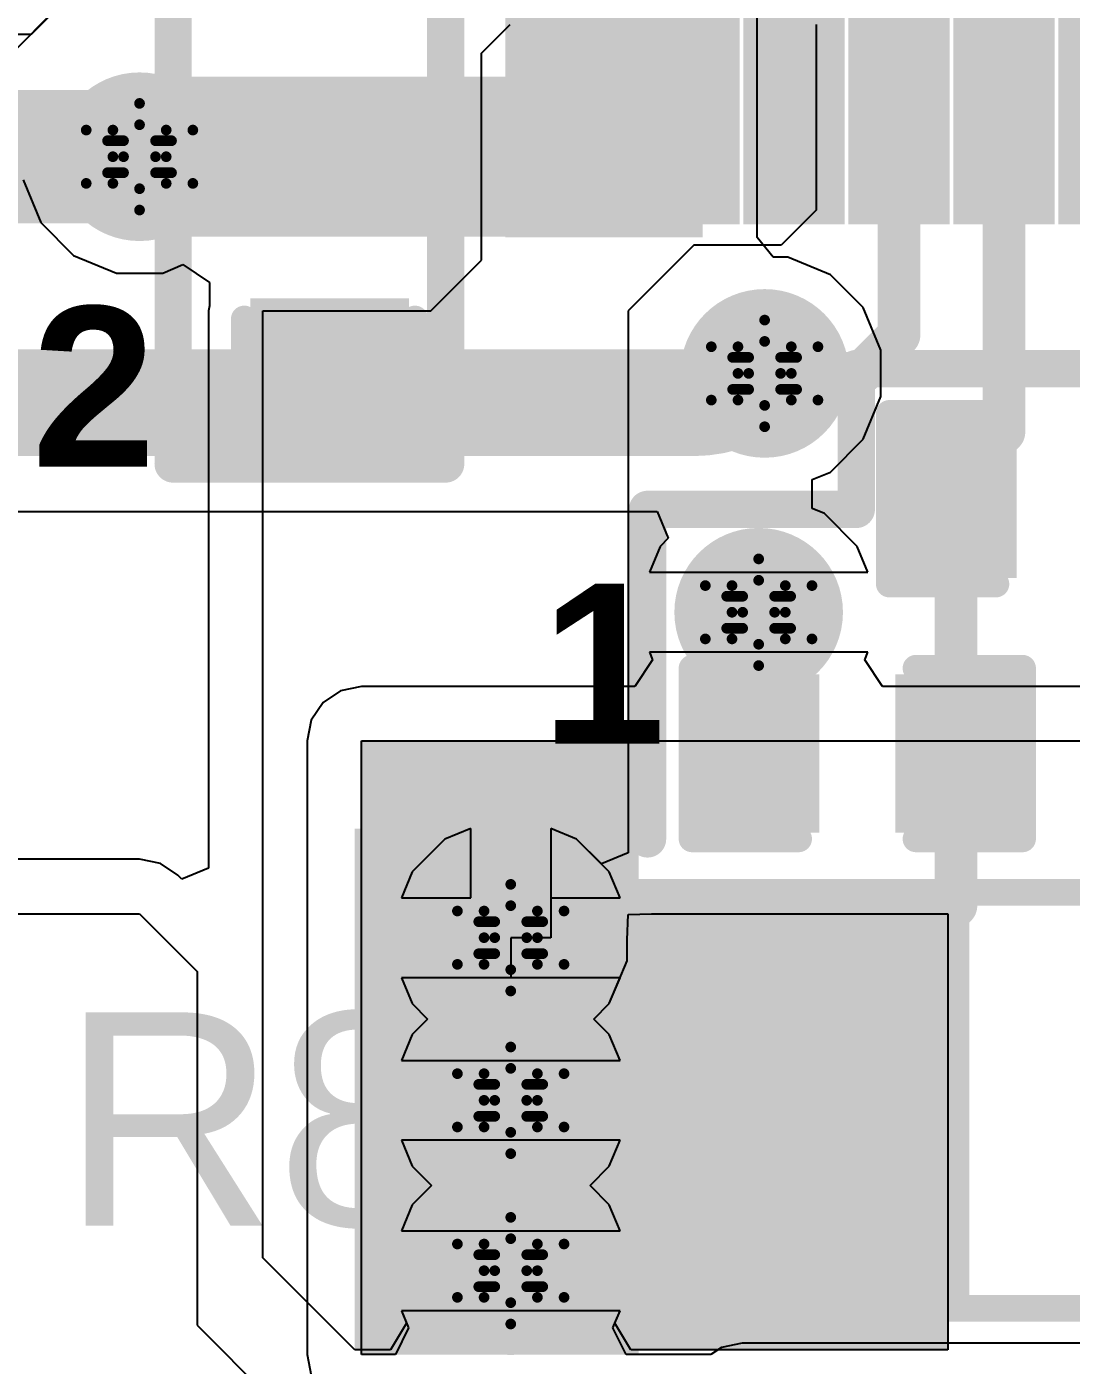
# Model space of a CAD drawing. Header units: inches. Extents: x -18 to 237, y -41 to 211.
# Drawn here: x 24.42 to 29.39, y 88.97 to 95.34 of the extents above; entities that cross this region are included whole.
import ezdxf

# ---------------------------------------------------------------- set-up
doc = ezdxf.new("R2010")
doc.units = ezdxf.units.IN
for name, color, linetype in [('Bottom Layer', 5, 'Continuous'), ('Bottom Solder', 6, 'Continuous'), ('Drill Drawing', 1, 'Continuous'), ('Top Layer', 1, 'Continuous'), ('Top Overlay', 2, 'Continuous'), ('Top Paste', 8, 'Continuous'), ('Top Solder', 216, 'Continuous'), ('Via Holes', 16, 'Continuous')]:
    doc.layers.add(name, color=color, linetype=linetype)
doc.styles.add('Arial', font='', dxfattribs={"height": 0.2})
doc.styles.add('Arial_Bold', font='', dxfattribs={"height": 0.2})
doc.styles.get('Arial').set_extended_font_data('Arial')
doc.styles.get('Arial_Bold').set_extended_font_data('Arial', bold=True)

# ---------------------------------------------------------------- blocks, each defined once
blk = doc.blocks.new('24_VQFN__5_5_3_5__32')
at = {"layer": 'Top Layer'}
for points in [[(-2.15, 2.39), (-1.3, 2.39), (-1.3, 2.11), (-2.15, 2.11)], [(-2.15, 1.89), (-1.3, 1.89), (-1.3, 1.61), (-2.15, 1.61)], [(-2.15, 1.39), (-1.3, 1.39), (-1.3, 1.11), (-2.15, 1.11)], [(-2.15, 0.89), (-1.3, 0.89), (-1.3, 0.61), (-2.15, 0.61)]]:
    blk.add_hatch(color=1, dxfattribs=at).paths.add_polyline_path(points)
at = {"layer": 'Top Paste'}
for points in [[(-2.15, 2.39), (-1.3, 2.39), (-1.3, 2.11), (-2.15, 2.11)], [(-2.15, 1.89), (-1.3, 1.89), (-1.3, 1.61), (-2.15, 1.61)], [(-2.15, 1.39), (-1.3, 1.39), (-1.3, 1.11), (-2.15, 1.11)], [(-2.15, 0.89), (-1.3, 0.89), (-1.3, 0.61), (-2.15, 0.61)]]:
    blk.add_hatch(color=8, dxfattribs=at).paths.add_polyline_path(points)
at = {"layer": 'Top Solder'}
for points in [[(-2.2516, 2.4916), (-1.1984, 2.4916), (-1.1984, 2.0084), (-2.2516, 2.0084)], [(-2.2516, 1.9916), (-1.1984, 1.9916), (-1.1984, 1.5084), (-2.2516, 1.5084)], [(-2.2516, 1.4916), (-1.1984, 1.4916), (-1.1984, 1.0084), (-2.2516, 1.0084)], [(-2.2516, 0.9916), (-1.1984, 0.9916), (-1.1984, 0.5084), (-2.2516, 0.5084)], [(-2.2516, 0.4916), (-1.1984, 0.4916), (-1.1984, 0.0084), (-2.2516, 0.0084)]]:
    blk.add_hatch(color=216, dxfattribs=at).paths.add_polyline_path(points)
at = {"layer": 'Top Overlay', "const_width": 0.127}
for points in [[(-1.7646, 2.75), (-1.7646, 2.7)], [(-1.7646, 2.75), (-1.2146, 2.75)]]:
    blk.add_lwpolyline(points, dxfattribs=at)
at = {"layer": 'Top Overlay', "const_width": 0.0635}
for points in [[(-1.7963, 2.75, 1), (-1.7328, 2.75, 1)], [(-1.7963, 2.75, 1), (-1.7328, 2.75, 1)], [(-1.7963, 2.7, 1), (-1.7328, 2.7, 1)]]:
    blk.add_lwpolyline(points, format="xyb", close=True, dxfattribs=at)
blk = doc.blocks.new('R___1206_75')
at = {"layer": 'Top Layer'}
for points in [[(-2.032, 0.889), (-0.508, 0.889), (-0.508, -0.889), (-2.032, -0.889)], [(0.508, 0.889), (2.032, 0.889), (2.032, -0.889), (0.508, -0.889)]]:
    blk.add_hatch(color=1, dxfattribs=at).paths.add_polyline_path(points)
at = {"layer": 'Top Paste'}
for points in [[(-2.032, 0.889), (-0.508, 0.889), (-0.508, -0.889), (-2.032, -0.889)], [(0.508, 0.889), (2.032, 0.889), (2.032, -0.889), (0.508, -0.889)]]:
    blk.add_hatch(color=8, dxfattribs=at).paths.add_polyline_path(points)
at = {"layer": 'Top Solder'}
for points in [[(-2.1336, 0.9906), (-0.4064, 0.9906), (-0.4064, -0.9906), (-2.1336, -0.9906)], [(0.4064, 0.9906), (2.1336, 0.9906), (2.1336, -0.9906), (0.4064, -0.9906)]]:
    blk.add_hatch(color=216, dxfattribs=at).paths.add_polyline_path(points)
at = {"layer": 'Top Overlay', "const_width": 0.127}
for points in [[(-2.1336, 0.9906), (-2.1336, -0.9906)], [(2.1336, 0.9906), (-2.1336, 0.9906)], [(2.1336, 0.9906), (2.1336, -0.9906)], [(2.1336, -0.9906), (-2.1336, -0.9906)]]:
    blk.add_lwpolyline(points, dxfattribs=at)
at = {"layer": 'Top Overlay', "const_width": 0.0635}
for points in [[(-2.16535, 0.9906, 1), (-2.10185, 0.9906, 1)], [(-2.16535, 0.9906, 1), (-2.10185, 0.9906, 1)], [(2.10185, 0.9906, 1), (2.16535, 0.9906, 1)], [(2.10185, 0.9906, 1), (2.16535, 0.9906, 1)], [(-2.16535, -0.9906, 1), (-2.10185, -0.9906, 1)], [(-2.16535, -0.9906, 1), (-2.10185, -0.9906, 1)], [(2.10185, -0.9906, 1), (2.16535, -0.9906, 1)], [(2.10185, -0.9906, 1), (2.16535, -0.9906, 1)]]:
    blk.add_lwpolyline(points, format="xyb", close=True, dxfattribs=at)
blk = doc.blocks.new('C___0402_156')
at = {"layer": 'Top Layer'}
for points in [[(-0.6985, -0.3175), (-0.6985, 0.3175), (-0.2413, 0.3175), (-0.2413, -0.3175)], [(0.2413, -0.3175), (0.2413, 0.3175), (0.6985, 0.3175), (0.6985, -0.3175)]]:
    blk.add_hatch(color=1, dxfattribs=at).paths.add_polyline_path(points)
at = {"layer": 'Top Paste'}
for points in [[(-0.6985, -0.3175), (-0.6985, 0.3175), (-0.2413, 0.3175), (-0.2413, -0.3175)], [(0.2413, -0.3175), (0.2413, 0.3175), (0.6985, 0.3175), (0.6985, -0.3175)]]:
    blk.add_hatch(color=8, dxfattribs=at).paths.add_polyline_path(points)
at = {"layer": 'Top Solder'}
for points in [[(-0.7585, -0.3775), (-0.7585, 0.3775), (-0.1813, 0.3775), (-0.1813, -0.3775)], [(0.1813, -0.3775), (0.1813, 0.3775), (0.7585, 0.3775), (0.7585, -0.3775)]]:
    blk.add_hatch(color=216, dxfattribs=at).paths.add_polyline_path(points)
at = {"layer": 'Top Overlay', "const_width": 0.127}
for points in [[(-0.7874, -0.4064), (-0.7874, 0.4064)], [(-0.2794, 0.4064), (-0.7874, 0.4064)], [(0.7874, 0.4064), (0.2794, 0.4064)], [(0.7874, -0.4064), (0.7874, 0.4064)], [(-0.2794, -0.4064), (-0.7874, -0.4064)], [(0.7874, -0.4064), (0.2794, -0.4064)]]:
    blk.add_lwpolyline(points, dxfattribs=at)
at = {"layer": 'Top Overlay', "const_width": 0.0635}
for points in [[(-0.8191, 0.4064, 1), (-0.7556, 0.4064, 1)], [(-0.8191, 0.4064, 1), (-0.7556, 0.4064, 1)], [(-0.3111, 0.4064, 1), (-0.2477, 0.4064, 1)], [(0.2477, 0.4064, 1), (0.3111, 0.4064, 1)], [(0.7556, 0.4064, 1), (0.8191, 0.4064, 1)], [(0.7556, 0.4064, 1), (0.8191, 0.4064, 1)], [(-0.8191, -0.4064, 1), (-0.7556, -0.4064, 1)], [(-0.8191, -0.4064, 1), (-0.7556, -0.4064, 1)], [(-0.3111, -0.4064, 1), (-0.2477, -0.4064, 1)], [(0.2477, -0.4064, 1), (0.3111, -0.4064, 1)], [(0.7556, -0.4064, 1), (0.8191, -0.4064, 1)], [(0.7556, -0.4064, 1), (0.8191, -0.4064, 1)]]:
    blk.add_lwpolyline(points, format="xyb", close=True, dxfattribs=at)
blk = doc.blocks.new('C___0402_159')
at = {"layer": 'Top Layer'}
for points in [[(-0.6985, -0.3175), (-0.6985, 0.3175), (-0.2413, 0.3175), (-0.2413, -0.3175)], [(0.2413, -0.3175), (0.2413, 0.3175), (0.6985, 0.3175), (0.6985, -0.3175)]]:
    blk.add_hatch(color=1, dxfattribs=at).paths.add_polyline_path(points)
at = {"layer": 'Top Paste'}
for points in [[(-0.6985, -0.3175), (-0.6985, 0.3175), (-0.2413, 0.3175), (-0.2413, -0.3175)], [(0.2413, -0.3175), (0.2413, 0.3175), (0.6985, 0.3175), (0.6985, -0.3175)]]:
    blk.add_hatch(color=8, dxfattribs=at).paths.add_polyline_path(points)
at = {"layer": 'Top Solder'}
for points in [[(-0.7585, -0.3775), (-0.7585, 0.3775), (-0.1813, 0.3775), (-0.1813, -0.3775)], [(0.1813, -0.3775), (0.1813, 0.3775), (0.7585, 0.3775), (0.7585, -0.3775)]]:
    blk.add_hatch(color=216, dxfattribs=at).paths.add_polyline_path(points)
at = {"layer": 'Top Overlay', "const_width": 0.127}
for points in [[(-0.7874, 0.4064), (-0.7874, -0.4064)], [(-0.2794, 0.4064), (-0.7874, 0.4064)], [(0.7874, 0.4064), (0.2794, 0.4064)], [(0.7874, 0.4064), (0.7874, -0.4064)], [(-0.2794, -0.4064), (-0.7874, -0.4064)], [(0.7874, -0.4064), (0.2794, -0.4064)]]:
    blk.add_lwpolyline(points, dxfattribs=at)
at = {"layer": 'Top Overlay', "const_width": 0.0635}
for points in [[(-0.8191, 0.4064, 1), (-0.7556, 0.4064, 1)], [(-0.8191, 0.4064, 1), (-0.7556, 0.4064, 1)], [(-0.3111, 0.4064, 1), (-0.2477, 0.4064, 1)], [(0.2477, 0.4064, 1), (0.3111, 0.4064, 1)], [(0.7556, 0.4064, 1), (0.8191, 0.4064, 1)], [(0.7556, 0.4064, 1), (0.8191, 0.4064, 1)], [(-0.8191, -0.4064, 1), (-0.7556, -0.4064, 1)], [(-0.8191, -0.4064, 1), (-0.7556, -0.4064, 1)], [(-0.3111, -0.4064, 1), (-0.2477, -0.4064, 1)], [(0.2477, -0.4064, 1), (0.3111, -0.4064, 1)], [(0.7556, -0.4064, 1), (0.8191, -0.4064, 1)], [(0.7556, -0.4064, 1), (0.8191, -0.4064, 1)]]:
    blk.add_lwpolyline(points, format="xyb", close=True, dxfattribs=at)
blk = doc.blocks.new('C___0402_161')
at = {"layer": 'Top Layer'}
for points in [[(-0.6985, -0.3175), (-0.6985, 0.3175), (-0.2413, 0.3175), (-0.2413, -0.3175)], [(0.2413, -0.3175), (0.2413, 0.3175), (0.6985, 0.3175), (0.6985, -0.3175)]]:
    blk.add_hatch(color=1, dxfattribs=at).paths.add_polyline_path(points)
at = {"layer": 'Top Paste'}
for points in [[(-0.6985, -0.3175), (-0.6985, 0.3175), (-0.2413, 0.3175), (-0.2413, -0.3175)], [(0.2413, -0.3175), (0.2413, 0.3175), (0.6985, 0.3175), (0.6985, -0.3175)]]:
    blk.add_hatch(color=8, dxfattribs=at).paths.add_polyline_path(points)
at = {"layer": 'Top Solder'}
for points in [[(-0.7585, -0.3775), (-0.7585, 0.3775), (-0.1813, 0.3775), (-0.1813, -0.3775)], [(0.1813, -0.3775), (0.1813, 0.3775), (0.7585, 0.3775), (0.7585, -0.3775)]]:
    blk.add_hatch(color=216, dxfattribs=at).paths.add_polyline_path(points)
at = {"layer": 'Top Overlay', "const_width": 0.127}
for points in [[(-0.7874, 0.4064), (-0.2794, 0.4064)], [(-0.7874, -0.4064), (-0.7874, 0.4064)], [(0.2794, 0.4064), (0.7874, 0.4064)], [(0.7874, -0.4064), (0.7874, 0.4064)], [(-0.7874, -0.4064), (-0.2794, -0.4064)], [(0.2794, -0.4064), (0.7874, -0.4064)]]:
    blk.add_lwpolyline(points, dxfattribs=at)
at = {"layer": 'Top Overlay', "const_width": 0.0635}
for points in [[(-0.8191, 0.4064, 1), (-0.7556, 0.4064, 1)], [(-0.8191, 0.4064, 1), (-0.7556, 0.4064, 1)], [(-0.3111, 0.4064, 1), (-0.2477, 0.4064, 1)], [(0.2477, 0.4064, 1), (0.3111, 0.4064, 1)], [(0.7556, 0.4064, 1), (0.8191, 0.4064, 1)], [(0.7556, 0.4064, 1), (0.8191, 0.4064, 1)], [(-0.8191, -0.4064, 1), (-0.7556, -0.4064, 1)], [(-0.8191, -0.4064, 1), (-0.7556, -0.4064, 1)], [(-0.3111, -0.4064, 1), (-0.2477, -0.4064, 1)], [(0.2477, -0.4064, 1), (0.3111, -0.4064, 1)], [(0.7556, -0.4064, 1), (0.8191, -0.4064, 1)], [(0.7556, -0.4064, 1), (0.8191, -0.4064, 1)]]:
    blk.add_lwpolyline(points, format="xyb", close=True, dxfattribs=at)

msp = doc.modelspace()

# ---------------------------------------------------------------- hatches: boundary and pattern name
at = {"layer": 'Bottom Layer'}
for points in [[(26.6954, 94.3386), (27.6352, 94.3386), (27.6352, 100.841), (26.6954, 100.841)], [(26.0096, 89.0173), (27.3304, 89.0173), (27.3304, 91.9403), (26.0096, 91.9403)]]:
    msp.add_hatch(color=5, dxfattribs=at).paths.add_polyline_path(points)
h = msp.add_hatch(color=5, dxfattribs=at)
edge = h.paths.add_edge_path()
edge.add_arc((24.9525, 94.723), 0.3, 0, 360)
h = msp.add_hatch(color=5, dxfattribs=at)
edge = h.paths.add_edge_path()
edge.add_arc((27.9303, 93.6909), 0.3, 0, 360)
h = msp.add_hatch(color=5, dxfattribs=at)
edge = h.paths.add_edge_path()
edge.add_arc((27.9019, 92.5532), 0.3, 0, 360)
h = msp.add_hatch(color=5, dxfattribs=at)
edge = h.paths.add_edge_path()
edge.add_arc((26.7208, 91.0032), 0.3, 0, 360)
h = msp.add_hatch(color=5, dxfattribs=at)
edge = h.paths.add_edge_path()
edge.add_arc((26.7208, 90.2285), 0.3, 0, 360)
h = msp.add_hatch(color=5, dxfattribs=at)
edge = h.paths.add_edge_path()
edge.add_arc((26.7208, 89.4171), 0.3, 0, 360)
at = {"layer": 'Bottom Solder'}
h = msp.add_hatch(color=6, dxfattribs=at)
edge = h.paths.add_edge_path()
edge.add_arc((24.9525, 94.723), 0.4016, 0, 360)
h = msp.add_hatch(color=6, dxfattribs=at)
edge = h.paths.add_edge_path()
edge.add_arc((27.9303, 93.6909), 0.4016, 0, 360)
h = msp.add_hatch(color=6, dxfattribs=at)
edge = h.paths.add_edge_path()
edge.add_arc((27.9019, 92.5532), 0.4016, 0, 360)
h = msp.add_hatch(color=6, dxfattribs=at)
edge = h.paths.add_edge_path()
edge.add_arc((26.7208, 91.0032), 0.4016, 0, 360)
h = msp.add_hatch(color=6, dxfattribs=at)
edge = h.paths.add_edge_path()
edge.add_arc((26.7208, 90.2285), 0.4016, 0, 360)
h = msp.add_hatch(color=6, dxfattribs=at)
edge = h.paths.add_edge_path()
edge.add_arc((26.7208, 89.4171), 0.4016, 0, 360)
at = {"layer": 'Top Layer'}
h = msp.add_hatch(color=1, dxfattribs=at)
edge = h.paths.add_edge_path()
edge.add_arc((24.9525, 94.723), 0.3, 0, 360)
h = msp.add_hatch(color=1, dxfattribs=at)
edge = h.paths.add_edge_path()
edge.add_arc((27.9303, 93.6909), 0.3, 0, 360)
h = msp.add_hatch(color=1, dxfattribs=at)
edge = h.paths.add_edge_path()
edge.add_arc((27.9019, 92.5532), 0.3, 0, 360)
for points in [[(25.9778, 89.0406), (27.2796, 89.0406), (27.2796, 91.5224), (25.9778, 91.5224)], [(26.2923, 89.0406), (28.8036, 89.0406), (28.8036, 91.1175), (26.2923, 91.1175)]]:
    msp.add_hatch(color=1, dxfattribs=at).paths.add_polyline_path(points)
h = msp.add_hatch(color=1, dxfattribs=at)
edge = h.paths.add_edge_path()
edge.add_arc((26.7208, 91.0032), 0.3, 0, 360)
h = msp.add_hatch(color=1, dxfattribs=at)
edge = h.paths.add_edge_path()
edge.add_arc((26.7208, 90.2285), 0.3, 0, 360)
h = msp.add_hatch(color=1, dxfattribs=at)
edge = h.paths.add_edge_path()
edge.add_arc((26.7208, 89.4171), 0.3, 0, 360)
at = {"layer": 'Top Solder'}
h = msp.add_hatch(color=216, dxfattribs=at)
edge = h.paths.add_edge_path()
edge.add_arc((24.9525, 94.723), 0.4016, 0, 360)
h = msp.add_hatch(color=216, dxfattribs=at)
edge = h.paths.add_edge_path()
edge.add_arc((27.9303, 93.6909), 0.4016, 0, 360)
h = msp.add_hatch(color=216, dxfattribs=at)
edge = h.paths.add_edge_path()
edge.add_arc((27.9019, 92.5532), 0.4016, 0, 360)
h = msp.add_hatch(color=216, dxfattribs=at)
edge = h.paths.add_edge_path()
edge.add_arc((26.7208, 91.0032), 0.4016, 0, 360)
h = msp.add_hatch(color=216, dxfattribs=at)
edge = h.paths.add_edge_path()
edge.add_arc((26.7208, 90.2285), 0.4016, 0, 360)
h = msp.add_hatch(color=216, dxfattribs=at)
edge = h.paths.add_edge_path()
edge.add_arc((26.7208, 89.4171), 0.4016, 0, 360)
at = {"layer": 'Via Holes'}
h = msp.add_hatch(color=7, dxfattribs=at)
edge = h.paths.add_edge_path()
edge.add_arc((24.9525, 94.723), 0.15, 0, 360)
h = msp.add_hatch(color=7, dxfattribs=at)
edge = h.paths.add_edge_path()
edge.add_arc((27.9303, 93.6909), 0.15, 0, 360)
h = msp.add_hatch(color=7, dxfattribs=at)
edge = h.paths.add_edge_path()
edge.add_arc((27.9019, 92.5532), 0.15, 0, 360)
h = msp.add_hatch(color=7, dxfattribs=at)
edge = h.paths.add_edge_path()
edge.add_arc((26.7208, 91.0032), 0.15, 0, 360)
h = msp.add_hatch(color=7, dxfattribs=at)
edge = h.paths.add_edge_path()
edge.add_arc((26.7208, 90.2285), 0.15, 0, 360)
h = msp.add_hatch(color=7, dxfattribs=at)
edge = h.paths.add_edge_path()
edge.add_arc((26.7208, 89.4171), 0.15, 0, 360)

# ---------------------------------------------------------------- linework, layer by layer
at = {"layer": 'Bottom Layer'}
for p, q in [((27.8942, 94.3386), (27.8942, 100.841)), ((24.8412, 95.7138), (24.4357, 95.3057)), ((24.4357, 95.3057), (23.1428, 95.3057)), ((27.9711, 94.2449), (27.8942, 94.3386)), ((28.0405, 94.2449), (27.9711, 94.2449)), ((28.2441, 94.1606), (28.0405, 94.2449)), ((28.4, 94.0047), (28.2441, 94.1606)), ((28.4843, 93.8011), (28.4, 94.0047)), ((28.4843, 93.5807), (28.4843, 93.8011)), ((28.4, 93.3771), (28.4843, 93.5807)), ((28.2441, 93.2212), (28.4, 93.3771)), ((28.1564, 93.1849), (28.2441, 93.2212)), ((28.1564, 93.0475), (28.1564, 93.1849)), ((24.0362, 93.0332), (27.4188, 93.0332)), ((27.4188, 93.0332), (27.4714, 92.9062)), ((28.2157, 93.0229), (28.1564, 93.0475)), ((28.3716, 92.8671), (28.2157, 93.0229)), ((27.4714, 92.9062), (27.4322, 92.8671)), ((27.4322, 92.8671), (27.3812, 92.7437)), ((28.4226, 92.7437), (28.3716, 92.8671)), ((27.3812, 92.7437), (28.4226, 92.7437)), ((27.3963, 92.3263), (27.3114, 92.1993)), ((28.4226, 92.3627), (27.3812, 92.3627)), ((27.3812, 92.3627), (27.3963, 92.3263)), ((28.4075, 92.3263), (28.4226, 92.3627)), ((28.4924, 92.1993), (28.4075, 92.3263)), ((26.0096, 92.1993), (25.9105, 92.1796)), ((27.3114, 92.1993), (26.0096, 92.1993)), ((30.3891, 92.1993), (28.4924, 92.1993)), ((25.8265, 92.1234), (25.7703, 92.0394)), ((25.9105, 92.1796), (25.8265, 92.1234)), ((25.7703, 92.0394), (25.7506, 91.9403)), ((25.7506, 91.9403), (25.7506, 89.0173)), ((26.0096, 89.0173), (26.0096, 91.9403)), ((26.0096, 91.9403), (30.3891, 91.9403)), ((26.5303, 91.5239), (26.407, 91.4729)), ((26.5303, 91.1937), (26.5303, 91.5239)), ((27.0346, 91.4729), (26.9113, 91.5239)), ((26.9113, 91.5239), (26.9113, 91.1937)), ((26.407, 91.4729), (26.2511, 91.317)), ((27.1905, 91.317), (27.0346, 91.4729)), ((26.2511, 91.317), (26.2001, 91.1937)), ((27.2415, 91.1937), (27.1905, 91.317)), ((26.2001, 91.1937), (26.5303, 91.1937)), ((26.9113, 91.1937), (27.2415, 91.1937)), ((27.2415, 90.8127), (26.2001, 90.8127)), ((26.2001, 90.8127), (26.2511, 90.6894)), ((27.1905, 90.6894), (27.2415, 90.8127)), ((26.2511, 90.6894), (26.3247, 90.6159)), ((27.1169, 90.6159), (27.1905, 90.6894)), ((26.3247, 90.6159), (26.2511, 90.5423)), ((27.1905, 90.5423), (27.1169, 90.6159)), ((26.2511, 90.5423), (26.2001, 90.419)), ((27.2415, 90.419), (27.1905, 90.5423)), ((26.2001, 90.419), (27.2415, 90.419)), ((27.2415, 90.038), (26.2001, 90.038)), ((26.2001, 90.038), (26.2511, 89.9147)), ((27.1905, 89.9147), (27.2415, 90.038)), ((26.2511, 89.9147), (26.343, 89.8228)), ((27.0986, 89.8228), (27.1905, 89.9147)), ((26.343, 89.8228), (26.2511, 89.7309)), ((27.1905, 89.7309), (27.0986, 89.8228)), ((26.2511, 89.7309), (26.2001, 89.6076)), ((27.2415, 89.6076), (27.1905, 89.7309)), ((26.2001, 89.6076), (27.2415, 89.6076)), ((27.2415, 89.2266), (26.2001, 89.2266)), ((26.2001, 89.2266), (26.2342, 89.1443)), ((27.2075, 89.1443), (27.2415, 89.2266)), ((26.2342, 89.1443), (26.1712, 89.0173)), ((27.2704, 89.0173), (27.2075, 89.1443)), ((27.824, 89.0714), (27.7249, 89.0517)), ((32.1925, 89.0714), (27.824, 89.0714)), ((25.7506, 89.0173), (25.7703, 88.9182)), ((26.1712, 89.0173), (26.0096, 89.0173)), ((27.6735, 89.0173), (27.2704, 89.0173)), ((27.7249, 89.0517), (27.6735, 89.0173))]:
    msp.add_line(p, q, dxfattribs=at)
for points, const_width in [([(27.0764, 94.7958), (27.2415, 94.9609)], 0.762), ([(24.9525, 94.723), (27.2415, 94.723)], 0.762), ([(23.1428, 94.723), (24.9525, 94.723)], 0.635), ([(27.871, 93.6909), (27.9303, 93.6909)], 0.381), ([(23.5531, 93.5512), (27.593, 93.5512)], 0.508)]:
    msp.add_lwpolyline(points, dxfattribs=dict(at, const_width=const_width))
for points, const_width in [([(27.051, 94.9609, 1), (27.432, 94.9609, 1)], 0.381), ([(26.8859, 94.7958, 1), (27.2669, 94.7958, 1)], 0.381), ([(24.762, 94.723, 1), (25.143, 94.723, 1)], 0.381), ([(27.051, 94.723, 1), (27.432, 94.723, 1)], 0.381), ([(24.7937, 94.723, 1), (25.1112, 94.723, 1)], 0.3175), ([(27.8033, 93.6909, 1), (28.0573, 93.6909, 1)], 0.254), ([(27.7758, 93.6909, 1), (27.9663, 93.6909, 1)], 0.1905), ([(27.8351, 93.6909, 1), (28.0256, 93.6909, 1)], 0.1905), ([(27.466, 93.5512, 1), (27.72, 93.5512, 1)], 0.254), ([(27.466, 93.5512, 1), (27.72, 93.5512, 1)], 0.254)]:
    msp.add_lwpolyline(points, format="xyb", close=True, dxfattribs=dict(at, const_width=const_width))
at = {"layer": 'Bottom Layer', "const_width": 0.508}
msp.add_lwpolyline([(27.9303, 93.6909, -0.198912), (27.593, 93.5512)], format="xyb", dxfattribs=at)
at = {"layer": 'Drill Drawing', "const_width": 0.0508}
for points in [[(24.8255, 94.85), (24.9525, 94.977)], [(24.9525, 94.977), (25.0795, 94.85)], [(24.6985, 94.85), (24.8255, 94.723)], [(24.6985, 94.85), (24.8255, 94.85)], [(24.8763, 94.7992), (24.9525, 94.8754)], [(24.9525, 94.8754), (25.0287, 94.7992)], [(25.0795, 94.85), (25.2065, 94.85)], [(25.0795, 94.723), (25.2065, 94.85)], [(24.8001, 94.7992), (24.8763, 94.723)], [(24.8001, 94.7992), (24.8763, 94.7992)], [(25.0287, 94.7992), (25.1049, 94.7992)], [(25.0287, 94.723), (25.1049, 94.7992)], [(24.6985, 94.596), (24.8255, 94.723)], [(24.8001, 94.6468), (24.8763, 94.723)], [(25.0287, 94.723), (25.1049, 94.6468)], [(25.0795, 94.723), (25.2065, 94.596)], [(24.8001, 94.6468), (24.8763, 94.6468)], [(24.8763, 94.6468), (24.9525, 94.5706)], [(24.9525, 94.5706), (25.0287, 94.6468)], [(25.0287, 94.6468), (25.1049, 94.6468)], [(24.6985, 94.596), (24.8255, 94.596)], [(24.8255, 94.596), (24.9525, 94.469)], [(24.9525, 94.469), (25.0795, 94.596)], [(25.0795, 94.596), (25.2065, 94.596)], [(27.8033, 93.8179), (27.9303, 93.9449)], [(27.9303, 93.9449), (28.0573, 93.8179)], [(27.8541, 93.7671), (27.9303, 93.8433)], [(27.9303, 93.8433), (28.0065, 93.7671)], [(27.6763, 93.8179), (27.8033, 93.6909)], [(27.6763, 93.8179), (27.8033, 93.8179)], [(27.7779, 93.7671), (27.8541, 93.6909)], [(27.7779, 93.7671), (27.8541, 93.7671)], [(28.0065, 93.7671), (28.0827, 93.7671)], [(28.0065, 93.6909), (28.0827, 93.7671)], [(28.0573, 93.8179), (28.1843, 93.8179)], [(28.0573, 93.6909), (28.1843, 93.8179)], [(27.6763, 93.5639), (27.8033, 93.6909)], [(27.7779, 93.6147), (27.8541, 93.6909)], [(28.0065, 93.6909), (28.0827, 93.6147)], [(28.0573, 93.6909), (28.1843, 93.5639)], [(27.6763, 93.5639), (27.8033, 93.5639)], [(27.7779, 93.6147), (27.8541, 93.6147)], [(27.8033, 93.5639), (27.9303, 93.4369)], [(27.8541, 93.6147), (27.9303, 93.5385)], [(27.9303, 93.5385), (28.0065, 93.6147)], [(27.9303, 93.4369), (28.0573, 93.5639)], [(28.0065, 93.6147), (28.0827, 93.6147)], [(28.0573, 93.5639), (28.1843, 93.5639)], [(27.7749, 92.6802), (27.9019, 92.8072)], [(27.9019, 92.8072), (28.0289, 92.6802)], [(27.6479, 92.6802), (27.7749, 92.5532)], [(27.6479, 92.6802), (27.7749, 92.6802)], [(27.8257, 92.6294), (27.9019, 92.7056)], [(27.9019, 92.7056), (27.9781, 92.6294)], [(28.0289, 92.6802), (28.1559, 92.6802)], [(28.0289, 92.5532), (28.1559, 92.6802)], [(27.7495, 92.6294), (27.8257, 92.5532)], [(27.7495, 92.6294), (27.8257, 92.6294)], [(27.9781, 92.6294), (28.0543, 92.6294)], [(27.9781, 92.5532), (28.0543, 92.6294)], [(27.6479, 92.4262), (27.7749, 92.5532)], [(27.7495, 92.477), (27.8257, 92.5532)], [(27.9781, 92.5532), (28.0543, 92.477)], [(28.0289, 92.5532), (28.1559, 92.4262)], [(27.6479, 92.4262), (27.7749, 92.4262)], [(27.7495, 92.477), (27.8257, 92.477)], [(27.7749, 92.4262), (27.9019, 92.2992)], [(27.8257, 92.477), (27.9019, 92.4008)], [(27.9019, 92.4008), (27.9781, 92.477)], [(27.9019, 92.2992), (28.0289, 92.4262)], [(27.9781, 92.477), (28.0543, 92.477)], [(28.0289, 92.4262), (28.1559, 92.4262)], [(26.5938, 91.1302), (26.7208, 91.2572)], [(26.7208, 91.2572), (26.8478, 91.1302)], [(26.6446, 91.0794), (26.7208, 91.1556)], [(26.7208, 91.1556), (26.797, 91.0794)], [(26.4668, 91.1302), (26.5938, 91.0032)], [(26.4668, 91.1302), (26.5938, 91.1302)], [(26.5684, 91.0794), (26.6446, 91.0032)], [(26.5684, 91.0794), (26.6446, 91.0794)], [(26.797, 91.0794), (26.8732, 91.0794)], [(26.797, 91.0032), (26.8732, 91.0794)], [(26.8478, 91.1302), (26.9748, 91.1302)], [(26.8478, 91.0032), (26.9748, 91.1302)], [(26.4668, 90.8762), (26.5938, 91.0032)], [(26.5684, 90.927), (26.6446, 91.0032)], [(26.797, 91.0032), (26.8732, 90.927)], [(26.8478, 91.0032), (26.9748, 90.8762)], [(26.5684, 90.927), (26.6446, 90.927)], [(26.6446, 90.927), (26.7208, 90.8508)], [(26.7208, 90.8508), (26.797, 90.927)], [(26.797, 90.927), (26.8732, 90.927)], [(26.4668, 90.8762), (26.5938, 90.8762)], [(26.5938, 90.8762), (26.7208, 90.7492)], [(26.7208, 90.7492), (26.8478, 90.8762)], [(26.8478, 90.8762), (26.9748, 90.8762)], [(26.5938, 90.3555), (26.7208, 90.4825)], [(26.7208, 90.4825), (26.8478, 90.3555)], [(26.6446, 90.3047), (26.7208, 90.3809)], [(26.7208, 90.3809), (26.797, 90.3047)], [(26.4668, 90.3555), (26.5938, 90.2285)], [(26.4668, 90.3555), (26.5938, 90.3555)], [(26.8478, 90.3555), (26.9748, 90.3555)], [(26.8478, 90.2285), (26.9748, 90.3555)], [(26.5684, 90.3047), (26.6446, 90.2285)], [(26.5684, 90.3047), (26.6446, 90.3047)], [(26.797, 90.3047), (26.8732, 90.3047)], [(26.797, 90.2285), (26.8732, 90.3047)], [(26.4668, 90.1015), (26.5938, 90.2285)], [(26.5684, 90.1523), (26.6446, 90.2285)], [(26.797, 90.2285), (26.8732, 90.1523)], [(26.8478, 90.2285), (26.9748, 90.1015)], [(26.5684, 90.1523), (26.6446, 90.1523)], [(26.6446, 90.1523), (26.7208, 90.0761)], [(26.7208, 90.0761), (26.797, 90.1523)], [(26.797, 90.1523), (26.8732, 90.1523)], [(26.4668, 90.1015), (26.5938, 90.1015)], [(26.5938, 90.1015), (26.7208, 89.9745)], [(26.7208, 89.9745), (26.8478, 90.1015)], [(26.8478, 90.1015), (26.9748, 90.1015)], [(26.5938, 89.5441), (26.7208, 89.6711)], [(26.7208, 89.6711), (26.8478, 89.5441)], [(26.6446, 89.4933), (26.7208, 89.5695)], [(26.7208, 89.5695), (26.797, 89.4933)], [(26.4668, 89.5441), (26.5938, 89.4171)], [(26.4668, 89.5441), (26.5938, 89.5441)], [(26.5684, 89.4933), (26.6446, 89.4171)], [(26.5684, 89.4933), (26.6446, 89.4933)], [(26.797, 89.4933), (26.8732, 89.4933)], [(26.797, 89.4171), (26.8732, 89.4933)], [(26.8478, 89.5441), (26.9748, 89.5441)], [(26.8478, 89.4171), (26.9748, 89.5441)], [(26.4668, 89.2901), (26.5938, 89.4171)], [(26.5684, 89.3409), (26.6446, 89.4171)], [(26.797, 89.4171), (26.8732, 89.3409)], [(26.8478, 89.4171), (26.9748, 89.2901)], [(26.5684, 89.3409), (26.6446, 89.3409)], [(26.6446, 89.3409), (26.7208, 89.2647)], [(26.7208, 89.2647), (26.797, 89.3409)], [(26.797, 89.3409), (26.8732, 89.3409)], [(26.4668, 89.2901), (26.5938, 89.2901)], [(26.5938, 89.2901), (26.7208, 89.1631)], [(26.7208, 89.1631), (26.8478, 89.2901)], [(26.8478, 89.2901), (26.9748, 89.2901)]]:
    msp.add_lwpolyline(points, dxfattribs=at)
at = {"layer": 'Drill Drawing', "const_width": 0.0254}
for points in [[(24.9398, 94.977, 1), (24.9652, 94.977, 1)], [(24.9398, 94.977, 1), (24.9652, 94.977, 1)], [(24.6858, 94.85, 1), (24.7112, 94.85, 1)], [(24.6858, 94.85, 1), (24.7112, 94.85, 1)], [(24.8128, 94.85, 1), (24.8382, 94.85, 1)], [(24.8128, 94.85, 1), (24.8382, 94.85, 1)], [(24.9398, 94.8754, 1), (24.9652, 94.8754, 1)], [(24.9398, 94.8754, 1), (24.9652, 94.8754, 1)], [(25.0668, 94.85, 1), (25.0922, 94.85, 1)], [(25.0668, 94.85, 1), (25.0922, 94.85, 1)], [(25.1938, 94.85, 1), (25.2192, 94.85, 1)], [(25.1938, 94.85, 1), (25.2192, 94.85, 1)], [(24.7874, 94.7992, 1), (24.8128, 94.7992, 1)], [(24.7874, 94.7992, 1), (24.8128, 94.7992, 1)], [(24.8636, 94.7992, 1), (24.889, 94.7992, 1)], [(24.8636, 94.7992, 1), (24.889, 94.7992, 1)], [(25.016, 94.7992, 1), (25.0414, 94.7992, 1)], [(25.016, 94.7992, 1), (25.0414, 94.7992, 1)], [(25.0922, 94.7992, 1), (25.1176, 94.7992, 1)], [(25.0922, 94.7992, 1), (25.1176, 94.7992, 1)], [(24.8128, 94.723, 1), (24.8382, 94.723, 1)], [(24.8128, 94.723, 1), (24.8382, 94.723, 1)], [(24.8636, 94.723, 1), (24.889, 94.723, 1)], [(24.8636, 94.723, 1), (24.889, 94.723, 1)], [(25.016, 94.723, 1), (25.0414, 94.723, 1)], [(25.016, 94.723, 1), (25.0414, 94.723, 1)], [(25.0668, 94.723, 1), (25.0922, 94.723, 1)], [(25.0668, 94.723, 1), (25.0922, 94.723, 1)], [(24.7874, 94.6468, 1), (24.8128, 94.6468, 1)], [(24.7874, 94.6468, 1), (24.8128, 94.6468, 1)], [(24.8636, 94.6468, 1), (24.889, 94.6468, 1)], [(24.8636, 94.6468, 1), (24.889, 94.6468, 1)], [(25.016, 94.6468, 1), (25.0414, 94.6468, 1)], [(25.016, 94.6468, 1), (25.0414, 94.6468, 1)], [(25.0922, 94.6468, 1), (25.1176, 94.6468, 1)], [(25.0922, 94.6468, 1), (25.1176, 94.6468, 1)], [(24.6858, 94.596, 1), (24.7112, 94.596, 1)], [(24.6858, 94.596, 1), (24.7112, 94.596, 1)], [(24.8128, 94.596, 1), (24.8382, 94.596, 1)], [(24.8128, 94.596, 1), (24.8382, 94.596, 1)], [(25.0668, 94.596, 1), (25.0922, 94.596, 1)], [(25.0668, 94.596, 1), (25.0922, 94.596, 1)], [(25.1938, 94.596, 1), (25.2192, 94.596, 1)], [(25.1938, 94.596, 1), (25.2192, 94.596, 1)], [(24.9398, 94.5706, 1), (24.9652, 94.5706, 1)], [(24.9398, 94.5706, 1), (24.9652, 94.5706, 1)], [(24.9398, 94.469, 1), (24.9652, 94.469, 1)], [(24.9398, 94.469, 1), (24.9652, 94.469, 1)], [(27.9176, 93.9449, 1), (27.943, 93.9449, 1)], [(27.9176, 93.9449, 1), (27.943, 93.9449, 1)], [(27.9176, 93.8433, 1), (27.943, 93.8433, 1)], [(27.9176, 93.8433, 1), (27.943, 93.8433, 1)], [(27.6636, 93.8179, 1), (27.689, 93.8179, 1)], [(27.6636, 93.8179, 1), (27.689, 93.8179, 1)], [(27.7652, 93.7671, 1), (27.7906, 93.7671, 1)], [(27.7652, 93.7671, 1), (27.7906, 93.7671, 1)], [(27.7906, 93.8179, 1), (27.816, 93.8179, 1)], [(27.7906, 93.8179, 1), (27.816, 93.8179, 1)], [(27.8414, 93.7671, 1), (27.8668, 93.7671, 1)], [(27.8414, 93.7671, 1), (27.8668, 93.7671, 1)], [(27.9938, 93.7671, 1), (28.0192, 93.7671, 1)], [(27.9938, 93.7671, 1), (28.0192, 93.7671, 1)], [(28.0446, 93.8179, 1), (28.07, 93.8179, 1)], [(28.0446, 93.8179, 1), (28.07, 93.8179, 1)], [(28.07, 93.7671, 1), (28.0954, 93.7671, 1)], [(28.07, 93.7671, 1), (28.0954, 93.7671, 1)], [(28.1716, 93.8179, 1), (28.197, 93.8179, 1)], [(28.1716, 93.8179, 1), (28.197, 93.8179, 1)], [(27.7906, 93.6909, 1), (27.816, 93.6909, 1)], [(27.7906, 93.6909, 1), (27.816, 93.6909, 1)], [(27.8414, 93.6909, 1), (27.8668, 93.6909, 1)], [(27.8414, 93.6909, 1), (27.8668, 93.6909, 1)], [(27.9938, 93.6909, 1), (28.0192, 93.6909, 1)], [(27.9938, 93.6909, 1), (28.0192, 93.6909, 1)], [(28.0446, 93.6909, 1), (28.07, 93.6909, 1)], [(28.0446, 93.6909, 1), (28.07, 93.6909, 1)], [(27.6636, 93.5639, 1), (27.689, 93.5639, 1)], [(27.6636, 93.5639, 1), (27.689, 93.5639, 1)], [(27.7652, 93.6147, 1), (27.7906, 93.6147, 1)], [(27.7652, 93.6147, 1), (27.7906, 93.6147, 1)], [(27.7906, 93.5639, 1), (27.816, 93.5639, 1)], [(27.7906, 93.5639, 1), (27.816, 93.5639, 1)], [(27.8414, 93.6147, 1), (27.8668, 93.6147, 1)], [(27.8414, 93.6147, 1), (27.8668, 93.6147, 1)], [(27.9938, 93.6147, 1), (28.0192, 93.6147, 1)], [(27.9938, 93.6147, 1), (28.0192, 93.6147, 1)], [(28.0446, 93.5639, 1), (28.07, 93.5639, 1)], [(28.0446, 93.5639, 1), (28.07, 93.5639, 1)], [(28.07, 93.6147, 1), (28.0954, 93.6147, 1)], [(28.07, 93.6147, 1), (28.0954, 93.6147, 1)], [(28.1716, 93.5639, 1), (28.197, 93.5639, 1)], [(28.1716, 93.5639, 1), (28.197, 93.5639, 1)], [(27.9176, 93.5385, 1), (27.943, 93.5385, 1)], [(27.9176, 93.5385, 1), (27.943, 93.5385, 1)], [(27.9176, 93.4369, 1), (27.943, 93.4369, 1)], [(27.9176, 93.4369, 1), (27.943, 93.4369, 1)], [(27.8892, 92.8072, 1), (27.9146, 92.8072, 1)], [(27.8892, 92.8072, 1), (27.9146, 92.8072, 1)], [(27.6352, 92.6802, 1), (27.6606, 92.6802, 1)], [(27.6352, 92.6802, 1), (27.6606, 92.6802, 1)], [(27.7622, 92.6802, 1), (27.7876, 92.6802, 1)], [(27.7622, 92.6802, 1), (27.7876, 92.6802, 1)], [(27.8892, 92.7056, 1), (27.9146, 92.7056, 1)], [(27.8892, 92.7056, 1), (27.9146, 92.7056, 1)], [(28.0162, 92.6802, 1), (28.0416, 92.6802, 1)], [(28.0162, 92.6802, 1), (28.0416, 92.6802, 1)], [(28.1432, 92.6802, 1), (28.1686, 92.6802, 1)], [(28.1432, 92.6802, 1), (28.1686, 92.6802, 1)], [(27.7368, 92.6294, 1), (27.7622, 92.6294, 1)], [(27.7368, 92.6294, 1), (27.7622, 92.6294, 1)], [(27.813, 92.6294, 1), (27.8384, 92.6294, 1)], [(27.813, 92.6294, 1), (27.8384, 92.6294, 1)], [(27.9654, 92.6294, 1), (27.9908, 92.6294, 1)], [(27.9654, 92.6294, 1), (27.9908, 92.6294, 1)], [(28.0416, 92.6294, 1), (28.067, 92.6294, 1)], [(28.0416, 92.6294, 1), (28.067, 92.6294, 1)], [(27.7622, 92.5532, 1), (27.7876, 92.5532, 1)], [(27.7622, 92.5532, 1), (27.7876, 92.5532, 1)], [(27.813, 92.5532, 1), (27.8384, 92.5532, 1)], [(27.813, 92.5532, 1), (27.8384, 92.5532, 1)], [(27.9654, 92.5532, 1), (27.9908, 92.5532, 1)], [(27.9654, 92.5532, 1), (27.9908, 92.5532, 1)], [(28.0162, 92.5532, 1), (28.0416, 92.5532, 1)], [(28.0162, 92.5532, 1), (28.0416, 92.5532, 1)], [(27.6352, 92.4262, 1), (27.6606, 92.4262, 1)], [(27.6352, 92.4262, 1), (27.6606, 92.4262, 1)], [(27.7368, 92.477, 1), (27.7622, 92.477, 1)], [(27.7368, 92.477, 1), (27.7622, 92.477, 1)], [(27.7622, 92.4262, 1), (27.7876, 92.4262, 1)], [(27.7622, 92.4262, 1), (27.7876, 92.4262, 1)], [(27.813, 92.477, 1), (27.8384, 92.477, 1)], [(27.813, 92.477, 1), (27.8384, 92.477, 1)], [(27.9654, 92.477, 1), (27.9908, 92.477, 1)], [(27.9654, 92.477, 1), (27.9908, 92.477, 1)], [(28.0162, 92.4262, 1), (28.0416, 92.4262, 1)], [(28.0162, 92.4262, 1), (28.0416, 92.4262, 1)], [(28.0416, 92.477, 1), (28.067, 92.477, 1)], [(28.0416, 92.477, 1), (28.067, 92.477, 1)], [(28.1432, 92.4262, 1), (28.1686, 92.4262, 1)], [(28.1432, 92.4262, 1), (28.1686, 92.4262, 1)], [(27.8892, 92.4008, 1), (27.9146, 92.4008, 1)], [(27.8892, 92.4008, 1), (27.9146, 92.4008, 1)], [(27.8892, 92.2992, 1), (27.9146, 92.2992, 1)], [(27.8892, 92.2992, 1), (27.9146, 92.2992, 1)], [(26.7081, 91.2572, 1), (26.7335, 91.2572, 1)], [(26.7081, 91.2572, 1), (26.7335, 91.2572, 1)], [(26.7081, 91.1556, 1), (26.7335, 91.1556, 1)], [(26.7081, 91.1556, 1), (26.7335, 91.1556, 1)], [(26.4541, 91.1302, 1), (26.4795, 91.1302, 1)], [(26.4541, 91.1302, 1), (26.4795, 91.1302, 1)], [(26.5557, 91.0794, 1), (26.5811, 91.0794, 1)], [(26.5557, 91.0794, 1), (26.5811, 91.0794, 1)], [(26.5811, 91.1302, 1), (26.6065, 91.1302, 1)], [(26.5811, 91.1302, 1), (26.6065, 91.1302, 1)], [(26.6319, 91.0794, 1), (26.6573, 91.0794, 1)], [(26.6319, 91.0794, 1), (26.6573, 91.0794, 1)], [(26.7843, 91.0794, 1), (26.8097, 91.0794, 1)], [(26.7843, 91.0794, 1), (26.8097, 91.0794, 1)], [(26.8351, 91.1302, 1), (26.8605, 91.1302, 1)], [(26.8351, 91.1302, 1), (26.8605, 91.1302, 1)], [(26.8605, 91.0794, 1), (26.8859, 91.0794, 1)], [(26.8605, 91.0794, 1), (26.8859, 91.0794, 1)], [(26.9621, 91.1302, 1), (26.9875, 91.1302, 1)], [(26.9621, 91.1302, 1), (26.9875, 91.1302, 1)], [(26.5811, 91.0032, 1), (26.6065, 91.0032, 1)], [(26.5811, 91.0032, 1), (26.6065, 91.0032, 1)], [(26.6319, 91.0032, 1), (26.6573, 91.0032, 1)], [(26.6319, 91.0032, 1), (26.6573, 91.0032, 1)], [(26.7843, 91.0032, 1), (26.8097, 91.0032, 1)], [(26.7843, 91.0032, 1), (26.8097, 91.0032, 1)], [(26.8351, 91.0032, 1), (26.8605, 91.0032, 1)], [(26.8351, 91.0032, 1), (26.8605, 91.0032, 1)], [(26.5557, 90.927, 1), (26.5811, 90.927, 1)], [(26.5557, 90.927, 1), (26.5811, 90.927, 1)], [(26.6319, 90.927, 1), (26.6573, 90.927, 1)], [(26.6319, 90.927, 1), (26.6573, 90.927, 1)], [(26.7843, 90.927, 1), (26.8097, 90.927, 1)], [(26.7843, 90.927, 1), (26.8097, 90.927, 1)], [(26.8605, 90.927, 1), (26.8859, 90.927, 1)], [(26.8605, 90.927, 1), (26.8859, 90.927, 1)], [(26.4541, 90.8762, 1), (26.4795, 90.8762, 1)], [(26.4541, 90.8762, 1), (26.4795, 90.8762, 1)], [(26.5811, 90.8762, 1), (26.6065, 90.8762, 1)], [(26.5811, 90.8762, 1), (26.6065, 90.8762, 1)], [(26.7081, 90.8508, 1), (26.7335, 90.8508, 1)], [(26.7081, 90.8508, 1), (26.7335, 90.8508, 1)], [(26.8351, 90.8762, 1), (26.8605, 90.8762, 1)], [(26.8351, 90.8762, 1), (26.8605, 90.8762, 1)], [(26.9621, 90.8762, 1), (26.9875, 90.8762, 1)], [(26.9621, 90.8762, 1), (26.9875, 90.8762, 1)], [(26.7081, 90.7492, 1), (26.7335, 90.7492, 1)], [(26.7081, 90.7492, 1), (26.7335, 90.7492, 1)], [(26.7081, 90.4825, 1), (26.7335, 90.4825, 1)], [(26.7081, 90.4825, 1), (26.7335, 90.4825, 1)], [(26.7081, 90.3809, 1), (26.7335, 90.3809, 1)], [(26.7081, 90.3809, 1), (26.7335, 90.3809, 1)], [(26.4541, 90.3555, 1), (26.4795, 90.3555, 1)], [(26.4541, 90.3555, 1), (26.4795, 90.3555, 1)], [(26.5811, 90.3555, 1), (26.6065, 90.3555, 1)], [(26.5811, 90.3555, 1), (26.6065, 90.3555, 1)], [(26.8351, 90.3555, 1), (26.8605, 90.3555, 1)], [(26.8351, 90.3555, 1), (26.8605, 90.3555, 1)], [(26.9621, 90.3555, 1), (26.9875, 90.3555, 1)], [(26.9621, 90.3555, 1), (26.9875, 90.3555, 1)], [(26.5557, 90.3047, 1), (26.5811, 90.3047, 1)], [(26.5557, 90.3047, 1), (26.5811, 90.3047, 1)], [(26.6319, 90.3047, 1), (26.6573, 90.3047, 1)], [(26.6319, 90.3047, 1), (26.6573, 90.3047, 1)], [(26.7843, 90.3047, 1), (26.8097, 90.3047, 1)], [(26.7843, 90.3047, 1), (26.8097, 90.3047, 1)], [(26.8605, 90.3047, 1), (26.8859, 90.3047, 1)], [(26.8605, 90.3047, 1), (26.8859, 90.3047, 1)], [(26.5811, 90.2285, 1), (26.6065, 90.2285, 1)], [(26.5811, 90.2285, 1), (26.6065, 90.2285, 1)], [(26.6319, 90.2285, 1), (26.6573, 90.2285, 1)], [(26.6319, 90.2285, 1), (26.6573, 90.2285, 1)], [(26.7843, 90.2285, 1), (26.8097, 90.2285, 1)], [(26.7843, 90.2285, 1), (26.8097, 90.2285, 1)], [(26.8351, 90.2285, 1), (26.8605, 90.2285, 1)], [(26.8351, 90.2285, 1), (26.8605, 90.2285, 1)], [(26.5557, 90.1523, 1), (26.5811, 90.1523, 1)], [(26.5557, 90.1523, 1), (26.5811, 90.1523, 1)], [(26.6319, 90.1523, 1), (26.6573, 90.1523, 1)], [(26.6319, 90.1523, 1), (26.6573, 90.1523, 1)], [(26.7843, 90.1523, 1), (26.8097, 90.1523, 1)], [(26.7843, 90.1523, 1), (26.8097, 90.1523, 1)], [(26.8605, 90.1523, 1), (26.8859, 90.1523, 1)], [(26.8605, 90.1523, 1), (26.8859, 90.1523, 1)], [(26.4541, 90.1015, 1), (26.4795, 90.1015, 1)], [(26.4541, 90.1015, 1), (26.4795, 90.1015, 1)], [(26.5811, 90.1015, 1), (26.6065, 90.1015, 1)], [(26.5811, 90.1015, 1), (26.6065, 90.1015, 1)], [(26.7081, 90.0761, 1), (26.7335, 90.0761, 1)], [(26.7081, 90.0761, 1), (26.7335, 90.0761, 1)], [(26.8351, 90.1015, 1), (26.8605, 90.1015, 1)], [(26.8351, 90.1015, 1), (26.8605, 90.1015, 1)], [(26.9621, 90.1015, 1), (26.9875, 90.1015, 1)], [(26.9621, 90.1015, 1), (26.9875, 90.1015, 1)], [(26.7081, 89.9745, 1), (26.7335, 89.9745, 1)], [(26.7081, 89.9745, 1), (26.7335, 89.9745, 1)], [(26.7081, 89.6711, 1), (26.7335, 89.6711, 1)], [(26.7081, 89.6711, 1), (26.7335, 89.6711, 1)], [(26.7081, 89.5695, 1), (26.7335, 89.5695, 1)], [(26.7081, 89.5695, 1), (26.7335, 89.5695, 1)], [(26.4541, 89.5441, 1), (26.4795, 89.5441, 1)], [(26.4541, 89.5441, 1), (26.4795, 89.5441, 1)], [(26.5557, 89.4933, 1), (26.5811, 89.4933, 1)], [(26.5557, 89.4933, 1), (26.5811, 89.4933, 1)], [(26.5811, 89.5441, 1), (26.6065, 89.5441, 1)], [(26.5811, 89.5441, 1), (26.6065, 89.5441, 1)], [(26.6319, 89.4933, 1), (26.6573, 89.4933, 1)], [(26.6319, 89.4933, 1), (26.6573, 89.4933, 1)], [(26.7843, 89.4933, 1), (26.8097, 89.4933, 1)], [(26.7843, 89.4933, 1), (26.8097, 89.4933, 1)], [(26.8351, 89.5441, 1), (26.8605, 89.5441, 1)], [(26.8351, 89.5441, 1), (26.8605, 89.5441, 1)], [(26.8605, 89.4933, 1), (26.8859, 89.4933, 1)], [(26.8605, 89.4933, 1), (26.8859, 89.4933, 1)], [(26.9621, 89.5441, 1), (26.9875, 89.5441, 1)], [(26.9621, 89.5441, 1), (26.9875, 89.5441, 1)], [(26.5811, 89.4171, 1), (26.6065, 89.4171, 1)], [(26.5811, 89.4171, 1), (26.6065, 89.4171, 1)], [(26.6319, 89.4171, 1), (26.6573, 89.4171, 1)], [(26.6319, 89.4171, 1), (26.6573, 89.4171, 1)], [(26.7843, 89.4171, 1), (26.8097, 89.4171, 1)], [(26.7843, 89.4171, 1), (26.8097, 89.4171, 1)], [(26.8351, 89.4171, 1), (26.8605, 89.4171, 1)], [(26.8351, 89.4171, 1), (26.8605, 89.4171, 1)], [(26.5557, 89.3409, 1), (26.5811, 89.3409, 1)], [(26.5557, 89.3409, 1), (26.5811, 89.3409, 1)], [(26.6319, 89.3409, 1), (26.6573, 89.3409, 1)], [(26.6319, 89.3409, 1), (26.6573, 89.3409, 1)], [(26.7843, 89.3409, 1), (26.8097, 89.3409, 1)], [(26.7843, 89.3409, 1), (26.8097, 89.3409, 1)], [(26.8605, 89.3409, 1), (26.8859, 89.3409, 1)], [(26.8605, 89.3409, 1), (26.8859, 89.3409, 1)], [(26.4541, 89.2901, 1), (26.4795, 89.2901, 1)], [(26.4541, 89.2901, 1), (26.4795, 89.2901, 1)], [(26.5811, 89.2901, 1), (26.6065, 89.2901, 1)], [(26.5811, 89.2901, 1), (26.6065, 89.2901, 1)], [(26.7081, 89.2647, 1), (26.7335, 89.2647, 1)], [(26.7081, 89.2647, 1), (26.7335, 89.2647, 1)], [(26.8351, 89.2901, 1), (26.8605, 89.2901, 1)], [(26.8351, 89.2901, 1), (26.8605, 89.2901, 1)], [(26.9621, 89.2901, 1), (26.9875, 89.2901, 1)], [(26.9621, 89.2901, 1), (26.9875, 89.2901, 1)], [(26.7081, 89.1631, 1), (26.7335, 89.1631, 1)], [(26.7081, 89.1631, 1), (26.7335, 89.1631, 1)]]:
    msp.add_lwpolyline(points, format="xyb", close=True, dxfattribs=at)
at = {"layer": 'Top Layer'}
for p, q in [((24.8903, 95.7632), (24.2785, 95.1514)), ((26.5817, 95.2163), (26.7186, 95.3532)), ((28.1763, 95.3532), (28.1763, 94.4692)), ((26.5817, 94.2297), (26.5817, 95.2163)), ((24.3985, 94.6128), (24.4828, 94.4092)), ((28.1763, 94.4692), (28.0095, 94.3023)), ((24.4828, 94.4092), (24.6387, 94.2533)), ((27.593, 94.3023), (27.2796, 93.989)), ((28.0095, 94.3023), (27.593, 94.3023)), ((24.6387, 94.2533), (24.8423, 94.169)), ((26.3404, 93.9884), (26.5817, 94.2297)), ((24.8423, 94.169), (25.0627, 94.169)), ((25.0627, 94.169), (25.1594, 94.2091)), ((25.1594, 94.2091), (25.2864, 94.1242)), ((25.2864, 94.1242), (25.2864, 94.0134)), ((25.2864, 94.0134), (25.2814, 93.9884)), ((25.2814, 93.9884), (25.2814, 91.3344)), ((25.5404, 91.2652), (25.5404, 93.9884)), ((25.5404, 93.9884), (26.3404, 93.9884)), ((27.2796, 93.989), (27.2796, 91.4075)), ((26.5303, 91.5239), (26.407, 91.4729)), ((26.5303, 91.1937), (26.5303, 91.5239)), ((27.0346, 91.4729), (26.9113, 91.5239)), ((26.9113, 91.5239), (26.9113, 91.0032)), ((26.407, 91.4729), (26.2511, 91.317)), ((27.1526, 91.3549), (27.0346, 91.4729)), ((24.9525, 91.3765), (23.2666, 91.3765)), ((25.0516, 91.3568), (24.9525, 91.3765)), ((27.2796, 91.4075), (27.1526, 91.3549)), ((25.1356, 91.3006), (25.0516, 91.3568)), ((25.1544, 91.2818), (25.1356, 91.3006)), ((25.2814, 91.3344), (25.1544, 91.2818)), ((26.2511, 91.317), (26.2001, 91.1937)), ((25.5404, 89.478), (25.5404, 91.2652)), ((26.2001, 91.1937), (26.5303, 91.1937)), ((23.2666, 91.1175), (24.9525, 91.1175)), ((24.9525, 91.1175), (25.2271, 90.8429)), ((27.2748, 90.9925), (27.2795, 91.1136)), ((27.2795, 91.1136), (27.3921, 91.1175)), ((27.3921, 91.1175), (28.8036, 91.1175)), ((28.8036, 91.1175), (28.8036, 89.0406)), ((26.9113, 91.0032), (26.7208, 91.0032)), ((26.7208, 91.0032), (26.7208, 90.8127)), ((27.2748, 90.893), (27.2748, 90.9925)), ((27.1905, 90.6894), (27.2748, 90.893)), ((25.2271, 90.8429), (25.2271, 89.1571)), ((26.7208, 90.8127), (26.2001, 90.8127)), ((26.2001, 90.8127), (26.2511, 90.6894)), ((26.2511, 90.6894), (26.3247, 90.6159)), ((27.1169, 90.6159), (27.1905, 90.6894)), ((26.3247, 90.6159), (26.2511, 90.5423)), ((27.1905, 90.5423), (27.1169, 90.6159)), ((26.2511, 90.5423), (26.2001, 90.419)), ((27.2415, 90.419), (27.1905, 90.5423)), ((26.2001, 90.419), (27.2415, 90.419)), ((27.2415, 90.038), (26.2001, 90.038)), ((26.2001, 90.038), (26.2511, 89.9147)), ((27.1905, 89.9147), (27.2415, 90.038)), ((26.2511, 89.9147), (26.343, 89.8228)), ((27.0986, 89.8228), (27.1905, 89.9147)), ((26.343, 89.8228), (26.2511, 89.7309)), ((27.1905, 89.7309), (27.0986, 89.8228)), ((26.2511, 89.7309), (26.2001, 89.6076)), ((27.2415, 89.6076), (27.1905, 89.7309)), ((26.2001, 89.6076), (27.2415, 89.6076)), ((25.9778, 89.0406), (25.5404, 89.478)), ((27.2415, 89.2266), (26.2001, 89.2266)), ((26.2001, 89.2266), (26.2245, 89.1676)), ((27.2171, 89.1676), (27.2415, 89.2266)), ((25.2271, 89.1571), (25.6243, 88.7599)), ((26.2245, 89.1676), (26.1479, 89.0406)), ((27.2937, 89.0406), (27.2171, 89.1676)), ((26.1479, 89.0406), (25.9778, 89.0406)), ((28.8036, 89.0406), (27.2937, 89.0406))]:
    msp.add_line(p, q, dxfattribs=at)
for points, const_width in [([(28.5703, 93.8727), (28.5703, 94.9282)], 0.2032), ([(29.0703, 93.4115), (29.0703, 94.9282)], 0.2032), ([(24.9525, 94.723), (25.8345, 94.723)], 0.381), ([(28.3885, 93.6909), (28.5703, 93.8727)], 0.2032), ([(27.9303, 93.6909), (28.3885, 93.6909)], 0.2032), ([(28.8417, 93.1829), (29.0703, 93.4115)], 0.2032), ([(28.8417, 93.094), (28.8417, 93.1829)], 0.2032), ([(28.8417, 91.8802), (28.8417, 93.094)], 0.2032), ([(27.9019, 91.8802), (27.9019, 92.5532)], 0.381), ([(28.8417, 91.1556), (28.8417, 91.8802)], 0.2032), ([(28.0416, 90.3555), (28.8417, 91.1556)], 0.2032), ([(28.0416, 90.2285), (28.0416, 90.3555)], 0.2032)]:
    msp.add_lwpolyline(points, dxfattribs=dict(at, const_width=const_width))
for points, const_width in [([(28.5195, 94.9282, 1), (28.6211, 94.9282, 1)], 0.1016), ([(29.0195, 94.9282, 1), (29.1211, 94.9282, 1)], 0.1016), ([(24.8572, 94.723, 1), (25.0477, 94.723, 1)], 0.1905), ([(25.7392, 94.723, 1), (25.9297, 94.723, 1)], 0.1905), ([(25.7392, 94.723, 1), (25.9297, 94.723, 1)], 0.1905), ([(25.7627, 94.6996, 1), (25.9532, 94.6996, 1)], 0.1905), ([(28.5195, 93.8727, 1), (28.6211, 93.8727, 1)], 0.1016), ([(28.5195, 93.8727, 1), (28.6211, 93.8727, 1)], 0.1016), ([(27.8795, 93.6909, 1), (27.9811, 93.6909, 1)], 0.1016), ([(28.3377, 93.6909, 1), (28.4393, 93.6909, 1)], 0.1016), ([(28.3377, 93.6909, 1), (28.4393, 93.6909, 1)], 0.1016), ([(29.0195, 93.4115, 1), (29.1211, 93.4115, 1)], 0.1016), ([(29.0195, 93.4115, 1), (29.1211, 93.4115, 1)], 0.1016), ([(28.7909, 93.1829, 1), (28.8925, 93.1829, 1)], 0.1016), ([(28.7909, 93.1829, 1), (28.8925, 93.1829, 1)], 0.1016), ([(28.7909, 93.094, 1), (28.8925, 93.094, 1)], 0.1016), ([(28.7909, 93.094, 1), (28.8925, 93.094, 1)], 0.1016), ([(27.8067, 92.5532, 1), (27.9972, 92.5532, 1)], 0.1905), ([(27.8067, 91.8802, 1), (27.9972, 91.8802, 1)], 0.1905), ([(28.7909, 91.8802, 1), (28.8925, 91.8802, 1)], 0.1016), ([(28.7909, 91.8802, 1), (28.8925, 91.8802, 1)], 0.1016), ([(28.7909, 91.1556, 1), (28.8925, 91.1556, 1)], 0.1016), ([(28.7909, 91.1556, 1), (28.8925, 91.1556, 1)], 0.1016), ([(27.9908, 90.3555, 1), (28.0924, 90.3555, 1)], 0.1016), ([(27.9908, 90.3555, 1), (28.0924, 90.3555, 1)], 0.1016), ([(27.9908, 90.2285, 1), (28.0924, 90.2285, 1)], 0.1016)]:
    msp.add_lwpolyline(points, format="xyb", close=True, dxfattribs=dict(at, const_width=const_width))
at = {"layer": 'Top Layer', "const_width": 0.381}
msp.add_lwpolyline([(25.8345, 94.723, -0.414214), (25.8579, 94.6996)], format="xyb", dxfattribs=at)
at = {"layer": 'Top Overlay', "const_width": 0.1778}
for points in [[(25.1127, 93.2596), (25.1127, 98.8852)], [(26.4106, 93.2596), (26.4106, 98.8852)], [(28.3669, 93.0432), (28.3669, 93.7139)], [(28.3669, 93.7139), (30.2725, 93.7139)], [(25.1127, 93.2596), (26.4106, 93.2596)], [(27.3725, 91.4738), (27.3725, 93.0432)], [(27.3725, 93.0432), (28.3464, 93.0432)]]:
    msp.add_lwpolyline(points, dxfattribs=at)
at = {"layer": 'Top Overlay', "const_width": 0.0889}
for points in [[(28.3224, 93.7139, 1), (28.4113, 93.7139, 1)], [(28.3224, 93.7139, 1), (28.4113, 93.7139, 1)], [(25.0682, 93.2596, 1), (25.1571, 93.2596, 1)], [(25.0682, 93.2596, 1), (25.1571, 93.2596, 1)], [(26.3661, 93.2596, 1), (26.455, 93.2596, 1)], [(26.3661, 93.2596, 1), (26.455, 93.2596, 1)], [(27.3281, 93.0432, 1), (27.417, 93.0432, 1)], [(27.3281, 93.0432, 1), (27.417, 93.0432, 1)], [(28.302, 93.0432, 1), (28.3909, 93.0432, 1)], [(28.3224, 93.0432, 1), (28.4113, 93.0432, 1)], [(27.3281, 91.4738, 1), (27.417, 91.4738, 1)]]:
    msp.add_lwpolyline(points, format="xyb", close=True, dxfattribs=at)

# ---------------------------------------------------------------- block references
for name, p, rotation in [('24_VQFN__5_5_3_5__32', (29.8203, 96.6532), 90), ('C___0402_156', (25.8579, 94.2297), 270), ('C___0402_159', (28.3718, 91.8802), 180), ('R___1206_75', (29.3116, 90.2285), 180)]:
    msp.add_blockref(name, p, dxfattribs=dict(rotation=rotation))
msp.add_blockref('C___0402_161', (29.3116, 93.094))

# ---------------------------------------------------------------- texts
at = {"layer": 'Top Overlay'}
for s, height, style, p in [('2', 0.762, 'Arial_Bold', (24.4387, 93.2473)), ('1', 0.762, 'Arial_Bold', (26.8664, 91.9269)), ('R8', 1.016, 'Arial', (24.5793, 89.6315))]:
    msp.add_text(s, height=height, dxfattribs=dict(at, style=style)).set_placement(p)

doc.saveas('drawing.dxf')
